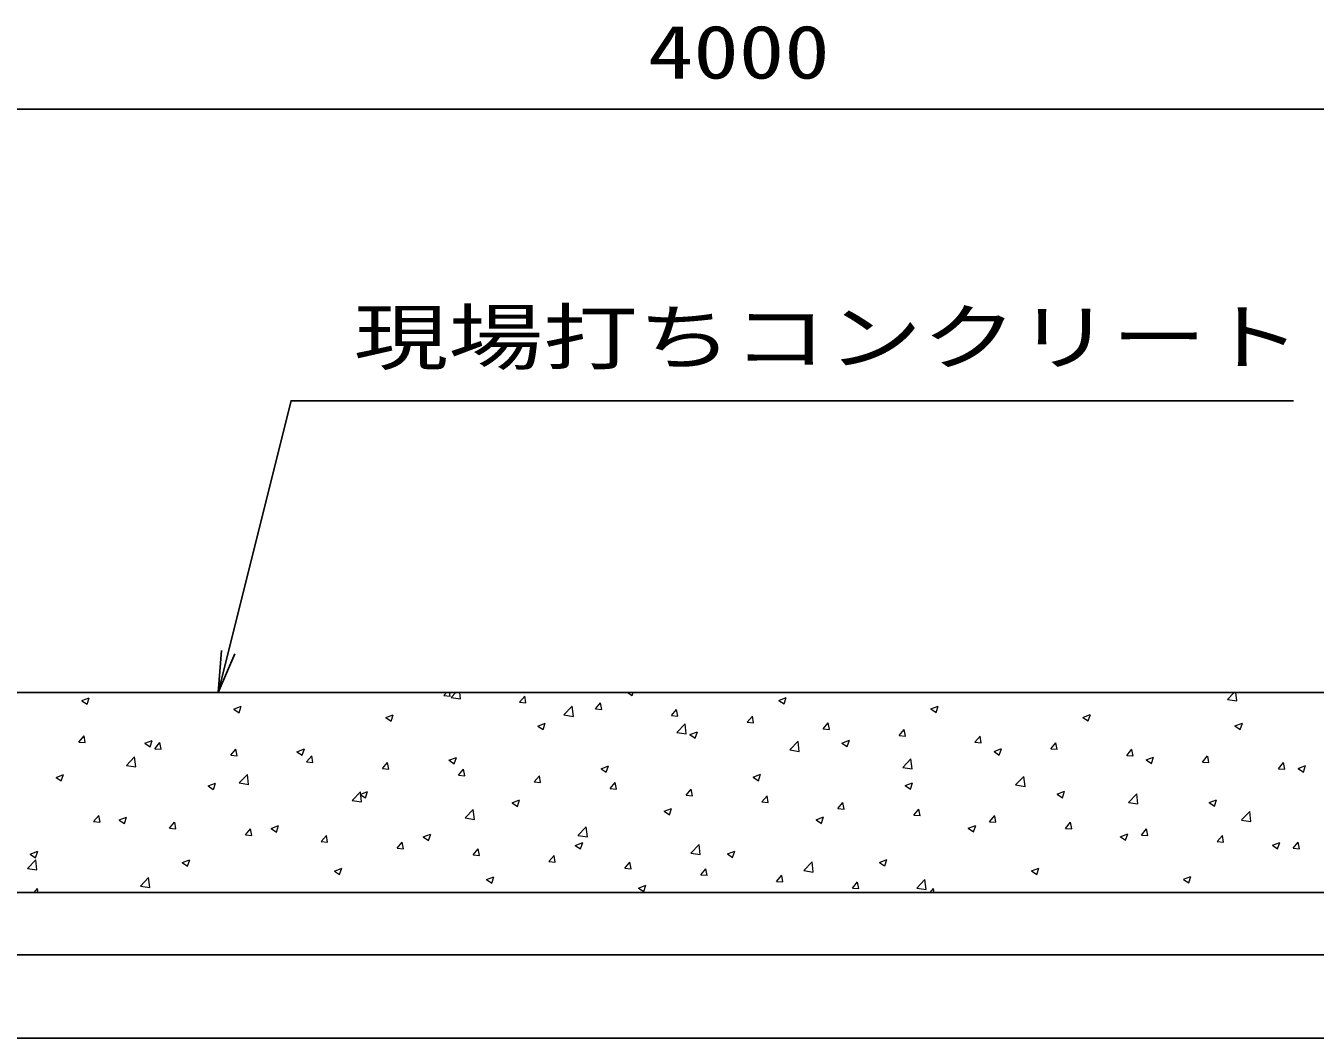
# Model space of a CAD drawing. Units: millimetres at full size; details may follow other scales. Extents: x 0 to 42050, y 0 to 29700.
# Drawn here: x 11813 to 14909, y 14520 to 16950 of the extents above; entities that cross this region are included whole.
import ezdxf
from ezdxf.enums import TextEntityAlignment as Align

# ---------------------------------------------------------------- set-up
doc = ezdxf.new("R2010")
doc.units = ezdxf.units.MM
for name, color, linetype, lineweight in [('D-DCR-HCHn', 4, 'Continuous', 9), ('D-STR-DIM', 7, 'Continuous', 25), ('D-STR-STRn', 1, 'Continuous', 25), ('D-STR-TXT', 7, 'Continuous', 25)]:
    doc.layers.add(name, color=color, linetype=linetype, lineweight=lineweight)
doc.styles.add('ＭＳ ゴシック', font='')
doc.styles.get('ＭＳ ゴシック').set_extended_font_data('MS Gothic')

# ---------------------------------------------------------------- blocks, each defined once
blk = doc.blocks.new('open_arrow')
at = {"color": 0, "linetype": 'Continuous', "lineweight": -2}
blk.add_lwpolyline([(7.5, 1.25), (0, 0), (7.5, -1.25)], dxfattribs=at)

msp = doc.modelspace()

# ---------------------------------------------------------------- linework, layer by layer
at = {"layer": 'D-DCR-HCHn'}
for p, q in [((11947.486, 15330.215), (11965.271, 15337.042)), ((11947.513, 15330.179), (11960.147, 15321.656)), ((11960.162, 15321.659), (11965.312, 15337.008)), ((12816.46, 15342.241), (12822.971, 15350)), ((12816.463, 15342.227), (12831.645, 15340.899)), ((12831.754, 15340.821), (12830.061, 15350)), ((12834.099, 15338.09), (12845.527, 15350)), ((12834.127, 15338.032), (12856.717, 15334.528)), ((12856.695, 15334.551), (12854.897, 15350)), ((12998.645, 15326.302), (13010.89, 15340.895)), ((12998.647, 15326.288), (13013.829, 15324.96)), ((13013.938, 15324.881), (13011.002, 15340.802)), ((13180.83, 15310.363), (13193.075, 15324.956)), ((13196.122, 15308.94), (13193.185, 15324.862)), ((13257.614, 15350), (13268.656, 15342.552)), ((13268.67, 15342.556), (13271.168, 15350)), ((13621.028, 15330.768), (13638.813, 15337.595)), ((13621.052, 15330.732), (13633.687, 15322.21)), ((13633.701, 15322.213), (13638.851, 15337.562)), ((14697.977, 15333.262), (14714.037, 15350)), ((14698.006, 15333.2), (14720.596, 15329.697)), ((14720.573, 15329.723), (14718.214, 15350)), ((12312.518, 15309.873), (12330.302, 15316.7)), ((12312.543, 15309.836), (12325.178, 15301.314)), ((12325.192, 15301.317), (12330.343, 15316.666)), ((12677.549, 15289.53), (12695.334, 15296.357)), ((12690.223, 15280.975), (12695.373, 15296.324)), ((13105.178, 15296.048), (13124.962, 15316.666)), ((13105.206, 15295.989), (13127.796, 15292.485)), ((13127.774, 15292.509), (13124.967, 15316.631)), ((13180.831, 15310.349), (13196.013, 15309.021)), ((13363.014, 15294.424), (13375.26, 15309.017)), ((13363.015, 15294.41), (13378.197, 15293.082)), ((13378.306, 15293), (13375.369, 15308.921)), ((13545.199, 15278.485), (13557.444, 15293.078)), ((13560.49, 15277.06), (13557.553, 15292.981)), ((13986.059, 15310.425), (14003.844, 15317.252)), ((13986.083, 15310.389), (13998.718, 15301.867)), ((13998.732, 15301.871), (14003.882, 15317.22)), ((14351.091, 15290.083), (14368.876, 15296.91)), ((14363.763, 15281.529), (14368.913, 15296.878)), ((12677.574, 15289.494), (12690.209, 15280.972)), ((13042.58, 15269.188), (13060.365, 15276.014)), ((13042.605, 15269.151), (13055.24, 15260.629)), ((13055.254, 15260.633), (13060.404, 15275.982)), ((13376.257, 15254.005), (13396.041, 15274.624)), ((13398.853, 15250.467), (13396.047, 15274.589)), ((13545.199, 15278.471), (13560.381, 15277.143)), ((13727.383, 15262.532), (13742.565, 15261.203)), ((13727.384, 15262.546), (13739.629, 15277.139)), ((13742.674, 15261.119), (13739.737, 15277.041)), ((14351.114, 15290.047), (14363.748, 15281.525)), ((14716.122, 15269.74), (14733.907, 15276.567)), ((14716.145, 15269.704), (14728.779, 15261.182)), ((14728.794, 15261.187), (14733.944, 15276.536)), ((11940.781, 15230.88), (11953.026, 15245.473)), ((11940.785, 15230.866), (11955.967, 15229.537)), ((11956.077, 15229.465), (11953.14, 15245.387)), ((12099.101, 15227.95), (12116.886, 15234.777)), ((12111.776, 15219.394), (12116.926, 15234.743)), ((13376.286, 15253.946), (13398.875, 15250.443)), ((13407.612, 15248.845), (13425.396, 15255.672)), ((13407.636, 15248.809), (13420.27, 15240.287)), ((13420.285, 15240.29), (13425.435, 15255.639)), ((13647.336, 15211.963), (13667.12, 15232.582)), ((13669.932, 15208.424), (13667.126, 15232.547)), ((13772.643, 15228.502), (13790.428, 15235.329)), ((13785.315, 15219.948), (13790.466, 15235.297)), ((13909.567, 15246.593), (13924.749, 15245.264)), ((13909.568, 15246.607), (13921.814, 15261.2)), ((13924.858, 15245.179), (13921.921, 15261.101)), ((14091.751, 15230.654), (14106.933, 15229.325)), ((14091.753, 15230.667), (14103.998, 15245.261)), ((14107.041, 15229.239), (14104.105, 15245.16)), ((12099.127, 15227.913), (12111.762, 15219.391)), ((12122.965, 15214.941), (12135.21, 15229.534)), ((12122.969, 15214.926), (12138.151, 15213.598)), ((12138.26, 15213.525), (12135.324, 15229.446)), ((12305.15, 15199.001), (12317.395, 15213.595)), ((12320.444, 15197.585), (12317.508, 15213.506)), ((12464.132, 15207.607), (12481.917, 15214.434)), ((12464.158, 15207.571), (12476.792, 15199.049)), ((12476.807, 15199.052), (12481.957, 15214.401)), ((13647.365, 15211.903), (13669.955, 15208.4)), ((13772.667, 15228.466), (13785.301, 15219.944)), ((14137.674, 15208.16), (14155.459, 15214.987)), ((14137.697, 15208.124), (14150.332, 15199.602)), ((14150.346, 15199.606), (14155.496, 15214.955)), ((14273.935, 15214.715), (14289.117, 15213.386)), ((14273.938, 15214.728), (14286.183, 15229.321)), ((14289.225, 15213.299), (14286.288, 15229.22)), ((14456.122, 15198.789), (14468.368, 15213.382)), ((14471.409, 15197.358), (14468.472, 15213.28)), ((12054.537, 15174.748), (12074.32, 15195.367)), ((12054.565, 15174.692), (12077.155, 15171.188)), ((12077.132, 15171.21), (12074.326, 15195.333)), ((12305.153, 15198.987), (12320.335, 15197.659)), ((12487.335, 15183.062), (12499.58, 15197.655)), ((12487.337, 15183.048), (12502.519, 15181.72)), ((12502.628, 15181.644), (12499.691, 15197.566)), ((12669.519, 15167.123), (12681.764, 15181.716)), ((12684.812, 15165.704), (12681.875, 15181.626)), ((12829.164, 15187.265), (12846.948, 15194.092)), ((12829.189, 15187.229), (12841.823, 15178.706)), ((12841.837, 15178.71), (12846.988, 15194.059)), ((13194.195, 15166.922), (13211.98, 15173.749)), ((13206.868, 15158.368), (13212.018, 15173.717)), ((13918.415, 15169.921), (13938.199, 15190.539)), ((13918.444, 15169.861), (13941.034, 15166.357)), ((13941.011, 15166.382), (13938.205, 15190.505)), ((14456.12, 15198.776), (14471.302, 15197.447)), ((14502.706, 15187.817), (14520.49, 15194.644)), ((14502.728, 15187.782), (14515.363, 15179.259)), ((14515.377, 15179.264), (14520.527, 15194.613)), ((14638.304, 15182.837), (14653.486, 15181.508)), ((14638.307, 15182.85), (14650.552, 15197.443)), ((14653.593, 15181.418), (14650.656, 15197.339)), ((14820.492, 15166.911), (14832.737, 15181.504)), ((14835.777, 15165.478), (14832.84, 15181.399)), ((14867.737, 15167.474), (14885.522, 15174.301)), ((14880.408, 15158.921), (14885.558, 15174.27)), ((11885.685, 15146.027), (11903.469, 15152.854)), ((11885.711, 15145.991), (11898.345, 15137.469)), ((11898.359, 15137.471), (11903.51, 15152.82)), ((12325.616, 15132.706), (12345.399, 15153.325)), ((12348.211, 15129.168), (12345.405, 15153.29)), ((12669.521, 15167.109), (12684.703, 15165.781)), ((12851.704, 15151.184), (12863.949, 15165.777)), ((12851.706, 15151.17), (12866.888, 15149.842)), ((12866.996, 15149.764), (12864.059, 15165.685)), ((13033.889, 15135.245), (13046.134, 15149.838)), ((13049.18, 15133.824), (13046.243, 15149.745)), ((13194.219, 15166.886), (13206.854, 15158.364)), ((13559.227, 15146.579), (13577.011, 15153.406)), ((13559.25, 15146.544), (13571.885, 15138.022)), ((13571.899, 15138.025), (13577.049, 15153.374)), ((14189.494, 15127.878), (14209.278, 15148.497)), ((14212.09, 15124.34), (14209.284, 15148.462)), ((14820.488, 15166.897), (14835.67, 15165.569)), ((14867.759, 15167.439), (14880.394, 15158.917)), ((12250.716, 15125.684), (12268.501, 15132.511)), ((12250.741, 15125.648), (12263.376, 15117.126)), ((12263.39, 15117.129), (12268.54, 15132.478)), ((12325.644, 15132.649), (12348.234, 15129.146)), ((12596.695, 15090.664), (12616.478, 15111.283)), ((12615.747, 15105.342), (12633.532, 15112.169)), ((12619.29, 15087.126), (12616.484, 15111.248)), ((12628.421, 15096.787), (12633.571, 15112.136)), ((13033.89, 15135.231), (13049.072, 15133.903)), ((13216.073, 15119.306), (13228.318, 15133.899)), ((13216.074, 15119.292), (13231.256, 15117.964)), ((13231.363, 15117.883), (13228.427, 15133.805)), ((13398.258, 15103.367), (13410.503, 15117.96)), ((13413.547, 15101.943), (13410.611, 15117.864)), ((13924.258, 15126.237), (13942.043, 15133.064)), ((13924.281, 15126.201), (13936.916, 15117.679)), ((13936.93, 15117.683), (13942.08, 15133.032)), ((14189.523, 15127.818), (14212.113, 15124.314)), ((14289.289, 15105.894), (14307.074, 15112.721)), ((14301.961, 15097.341), (14307.111, 15112.69)), ((12596.723, 15090.607), (12619.313, 15087.103)), ((12615.772, 15105.306), (12628.407, 15096.784)), ((12980.779, 15084.999), (12998.563, 15091.826)), ((12980.803, 15084.963), (12993.438, 15076.441)), ((12993.452, 15076.445), (12998.602, 15091.794)), ((13398.258, 15103.353), (13413.44, 15102.025)), ((13580.442, 15087.414), (13595.624, 15086.086)), ((13580.443, 15087.428), (13592.688, 15102.021)), ((13595.731, 15086.003), (13592.794, 15101.924)), ((13762.627, 15071.489), (13774.872, 15086.082)), ((13777.915, 15070.062), (13774.978, 15085.984)), ((14289.312, 15105.859), (14301.946, 15097.337)), ((14460.573, 15085.836), (14480.357, 15106.455)), ((14460.602, 15085.775), (14483.192, 15082.271)), ((14483.169, 15082.298), (14480.363, 15106.42)), ((14654.321, 15085.552), (14672.105, 15092.378)), ((14654.343, 15085.516), (14666.977, 15076.994)), ((14666.991, 15076.999), (14672.141, 15092.348)), ((11976.024, 15039.823), (11988.269, 15054.416)), ((11991.318, 15038.408), (11988.381, 15054.33)), ((12037.299, 15043.761), (12055.084, 15050.588)), ((12049.974, 15035.206), (12055.124, 15050.555)), ((12867.774, 15048.621), (12887.557, 15069.24)), ((12867.802, 15048.564), (12890.392, 15045.06)), ((12890.369, 15045.083), (12887.563, 15069.206)), ((13345.81, 15064.656), (13363.595, 15071.483)), ((13345.834, 15064.621), (13358.468, 15056.099)), ((13358.482, 15056.102), (13363.633, 15071.451)), ((13710.841, 15044.314), (13728.626, 15051.141)), ((13723.513, 15035.76), (13728.663, 15051.109)), ((13762.626, 15071.475), (13777.808, 15070.147)), ((13944.81, 15055.536), (13959.992, 15054.208)), ((13944.812, 15055.55), (13957.057, 15070.143)), ((13960.099, 15054.122), (13957.162, 15070.044)), ((14126.997, 15039.611), (14139.242, 15054.204)), ((14142.283, 15038.182), (14139.346, 15054.103)), ((14731.652, 15043.794), (14751.436, 15064.412)), ((14754.248, 15040.255), (14751.442, 15064.378)), ((11976.028, 15039.809), (11991.21, 15038.481)), ((12037.325, 15043.725), (12049.96, 15035.203)), ((12158.209, 15023.884), (12170.454, 15038.477)), ((12158.212, 15023.87), (12173.394, 15022.542)), ((12173.502, 15022.468), (12170.565, 15038.389)), ((12340.393, 15007.945), (12352.638, 15022.538)), ((12355.686, 15006.528), (12352.749, 15022.449)), ((12402.331, 15023.419), (12420.116, 15030.246)), ((12402.356, 15023.383), (12414.99, 15014.861)), ((12415.004, 15014.864), (12420.155, 15030.213)), ((13138.853, 15006.579), (13158.637, 15027.198)), ((13161.449, 15003.041), (13158.642, 15027.164)), ((13710.865, 15044.278), (13723.499, 15035.756)), ((14075.873, 15023.971), (14093.657, 15030.798)), ((14075.895, 15023.936), (14088.53, 15015.414)), ((14088.544, 15015.418), (14093.694, 15030.767)), ((14126.994, 15039.597), (14142.176, 15038.269)), ((14309.178, 15023.658), (14324.36, 15022.33)), ((14309.181, 15023.671), (14321.426, 15038.265)), ((14324.467, 15022.242), (14321.53, 15038.163)), ((14491.366, 15007.732), (14503.611, 15022.326)), ((14506.65, 15006.301), (14503.714, 15022.223)), ((14731.681, 15043.732), (14754.271, 15040.229)), ((12340.396, 15007.931), (12355.578, 15006.603)), ((12522.578, 14992.006), (12534.823, 15006.599)), ((12522.58, 14991.992), (12537.762, 14990.663)), ((12537.869, 14990.587), (12534.933, 15006.509)), ((12704.763, 14976.066), (12717.008, 14990.66)), ((12720.053, 14974.647), (12717.117, 14990.569)), ((12767.362, 15003.076), (12785.147, 15009.903)), ((12767.387, 15003.041), (12780.021, 14994.518)), ((12780.035, 14994.522), (12785.185, 15009.871)), ((13132.394, 14982.734), (13150.178, 14989.56)), ((13138.881, 15006.521), (13161.471, 15003.017)), ((13145.066, 14974.18), (13150.216, 14989.529)), ((13409.932, 14964.537), (13429.716, 14985.156)), ((13432.528, 14960.999), (13429.721, 14985.121)), ((14440.904, 15003.629), (14458.689, 15010.456)), ((14440.926, 15003.594), (14453.561, 14995.071)), ((14453.575, 14995.076), (14458.725, 15010.425)), ((14491.362, 15007.719), (14506.544, 15006.391)), ((14673.546, 14991.78), (14688.728, 14990.452)), ((14673.551, 14991.793), (14685.796, 15006.386)), ((14688.834, 14990.361), (14685.897, 15006.282)), ((14805.935, 14983.286), (14823.72, 14990.113)), ((14805.957, 14983.251), (14818.592, 14974.729)), ((14818.606, 14974.733), (14823.756, 14990.082)), ((14855.735, 14975.854), (14867.98, 14990.447)), ((14871.018, 14974.421), (14868.081, 14990.342)), ((11823.883, 14961.838), (11841.668, 14968.665)), ((11823.909, 14961.803), (11836.543, 14953.281)), ((11836.557, 14953.284), (11841.707, 14968.633)), ((12704.764, 14976.053), (12719.946, 14974.724)), ((12886.947, 14960.127), (12899.192, 14974.72)), ((12886.948, 14960.114), (12902.13, 14958.785)), ((12902.237, 14958.707), (12899.3, 14974.628)), ((13069.132, 14944.188), (13081.377, 14958.781)), ((13084.421, 14942.767), (13081.484, 14958.688)), ((13132.417, 14982.698), (13145.052, 14974.176)), ((13409.96, 14964.478), (13432.55, 14960.975)), ((13497.425, 14962.391), (13515.21, 14969.218)), ((13497.448, 14962.356), (13510.083, 14953.834)), ((13510.097, 14953.837), (13515.247, 14969.186)), ((14855.731, 14975.841), (14870.913, 14974.513)), ((11817.133, 14927.322), (11836.916, 14947.941)), ((11817.16, 14927.267), (11839.75, 14923.763)), ((11839.728, 14923.785), (11836.922, 14947.907)), ((12188.914, 14941.496), (12206.699, 14948.323)), ((12188.939, 14941.46), (12201.574, 14932.938)), ((12201.588, 14932.941), (12206.738, 14948.29)), ((12553.946, 14921.153), (12571.73, 14927.98)), ((12553.97, 14921.118), (12566.605, 14912.596)), ((12566.619, 14912.599), (12571.769, 14927.948)), ((13069.132, 14944.175), (13084.314, 14942.846)), ((13251.317, 14928.249), (13263.562, 14942.842)), ((13251.317, 14928.236), (13266.499, 14926.907)), ((13266.605, 14926.826), (13263.668, 14942.748)), ((13433.501, 14912.31), (13445.746, 14926.903)), ((13448.789, 14910.886), (13445.852, 14926.807)), ((13681.011, 14922.494), (13700.795, 14943.113)), ((13681.039, 14922.435), (13703.629, 14918.932)), ((13703.607, 14918.957), (13700.8, 14943.079)), ((13862.456, 14942.048), (13880.241, 14948.875)), ((13862.479, 14942.013), (13875.114, 14933.491)), ((13875.128, 14933.495), (13880.278, 14948.844)), ((14227.488, 14921.706), (14245.272, 14928.533)), ((14227.51, 14921.671), (14240.144, 14913.149)), ((14240.158, 14913.153), (14245.309, 14928.502)), ((12088.212, 14885.28), (12107.995, 14905.899)), ((12110.807, 14881.742), (12108.001, 14905.865)), ((12918.977, 14900.811), (12936.762, 14907.638)), ((12919.001, 14900.775), (12931.636, 14892.253)), ((12931.65, 14892.257), (12936.8, 14907.606)), ((13433.501, 14912.297), (13448.683, 14910.968)), ((13615.685, 14896.357), (13630.867, 14895.029)), ((13615.686, 14896.371), (13627.931, 14910.964)), ((13630.972, 14894.946), (13628.036, 14910.867)), ((13797.871, 14880.432), (13810.116, 14895.025)), ((13813.156, 14879.005), (13810.22, 14894.927)), ((13952.09, 14880.452), (13971.874, 14901.071)), ((13974.686, 14876.914), (13971.88, 14901.037)), ((14592.519, 14901.363), (14610.304, 14908.19)), ((14592.541, 14901.328), (14605.175, 14892.806)), ((14605.189, 14892.811), (14610.339, 14908.16)), ((11833.526, 14870), (11841.328, 14879.298)), ((11843.138, 14870), (11841.439, 14879.213)), ((12088.239, 14885.224), (12110.829, 14881.721)), ((13284.008, 14880.468), (13301.793, 14887.295)), ((13284.032, 14880.433), (13296.666, 14871.911)), ((13296.68, 14871.915), (13301.83, 14887.264)), ((13797.869, 14880.418), (13813.051, 14879.09)), ((13952.118, 14880.393), (13974.708, 14876.889)), ((13984.676, 14870), (13992.3, 14879.086)), ((13994.061, 14870), (13992.403, 14878.987))]:
    msp.add_line(p, q, dxfattribs=at)
at = {"layer": 'D-STR-DIM'}
msp.add_line((11525, 16750), (15525, 16750), dxfattribs=at)
at = {"layer": 'D-STR-STRn'}
for p, q in [((16225, 15350), (10825, 15350)), ((16975, 14870), (10075, 14870)), ((16975, 14720), (10075, 14720)), ((16975, 14520), (10075, 14520))]:
    msp.add_line(p, q, dxfattribs=at)
at = {"layer": 'D-STR-TXT'}
msp.add_lwpolyline([(12275, 15350), (12450, 16050), (12550, 16050), (14856.345, 16050)], dxfattribs=at)

# ---------------------------------------------------------------- block references
at = {"layer": 'D-STR-TXT', "xscale": 13.3, "yscale": 13.3, "rotation": 76}
msp.add_blockref('open_arrow', (12275, 15350), dxfattribs=at)

# ---------------------------------------------------------------- texts
at = {"layer": 'D-STR-DIM', "style": 'ＭＳ ゴシック', "width": 1.25}
msp.add_text('4000', height=128.3, dxfattribs=at).set_placement((13525, 16887.5), align=Align.MIDDLE_CENTER)
at = {"layer": 'D-STR-TXT', "style": 'ＭＳ ゴシック', "width": 1.3}
msp.add_text('現場打ちコンクリート', height=128.3, dxfattribs=at).set_placement((12600, 16100), align=Align.BOTTOM_LEFT)

doc.saveas('drawing.dxf')
